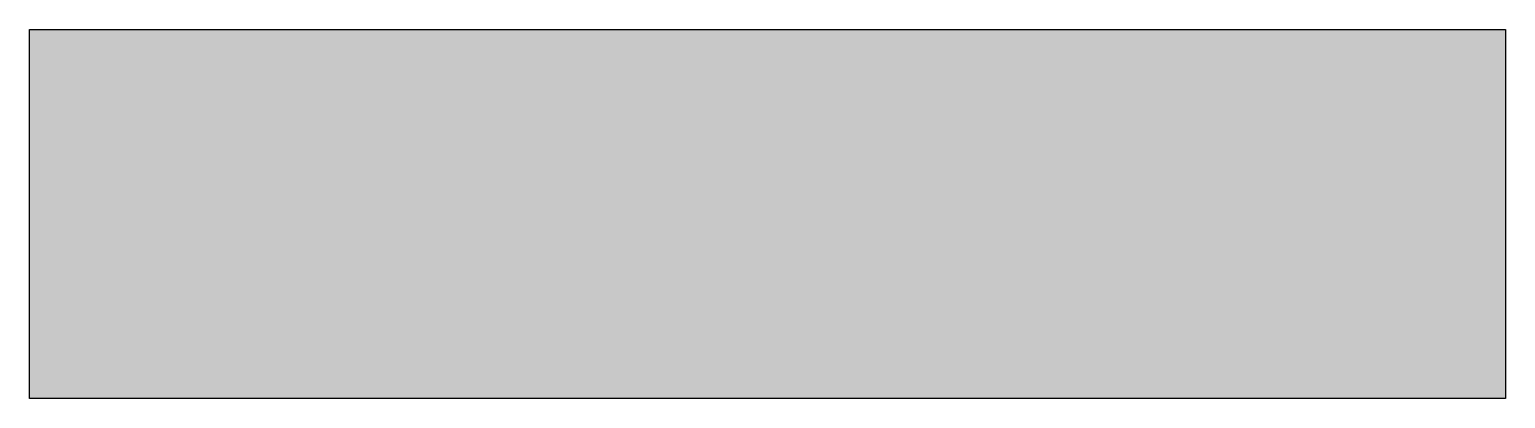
# Model space of a CAD drawing. Header units: metres. Extents: x 6.45 to 8.85, y 11.55 to 12.15.
import ezdxf

# ---------------------------------------------------------------- set-up
doc = ezdxf.new("R2010")
doc.units = ezdxf.units.M
doc.header["$LTSCALE"] = 2540

msp = doc.modelspace()

# ---------------------------------------------------------------- hatches: boundary and pattern name
h = msp.add_hatch(color=256)
h.dxf.hatch_style = 1
h.paths.add_polyline_path([(6.45, 12.15), (8.85, 12.15), (8.85, 11.55), (6.45, 11.55)])

# ---------------------------------------------------------------- linework, layer by layer
msp.add_lwpolyline([(6.45, 12.15), (8.85, 12.15), (8.85, 11.55), (6.45, 11.55)], close=True)

doc.saveas('drawing.dxf')
